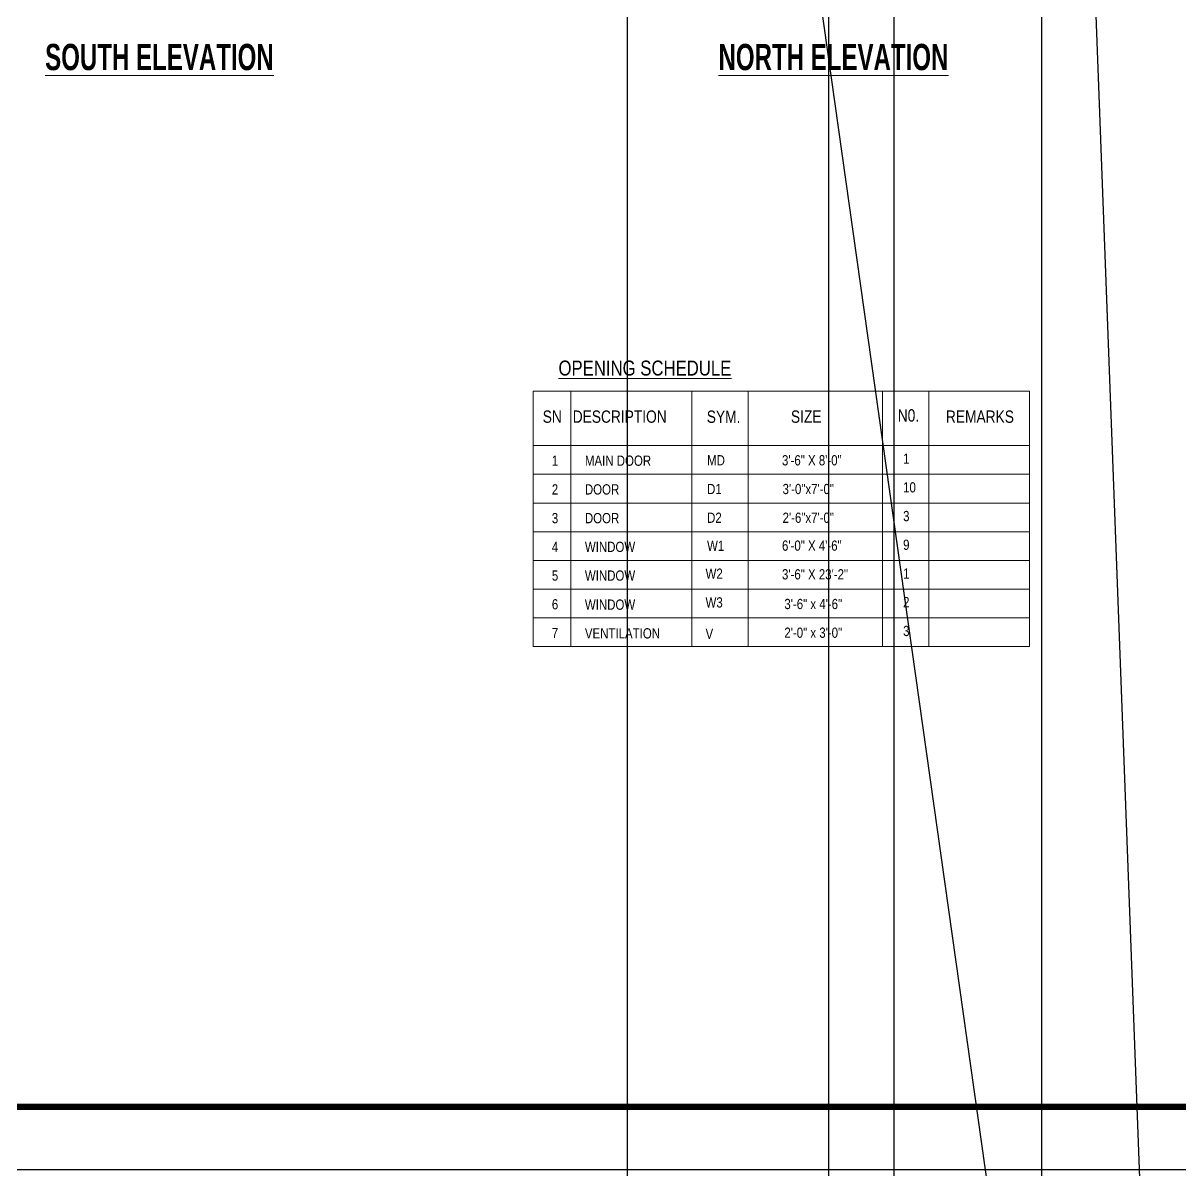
# Model space of a CAD drawing. Header units: inches. Extents: x -5000150 to -4996975, y -3262045 to -3259800.
# Drawn here: x -4999355 to -4998474, y -3262045 to -3261171 of the extents above; entities that cross this region are included whole.
import ezdxf

# ---------------------------------------------------------------- set-up
doc = ezdxf.new("R2010")
doc.units = ezdxf.units.IN
doc.header["$LTSCALE"] = 2
doc.header["$MEASUREMENT"] = 0
doc.layers.get('0').update_dxf_attribs({"linetype": 'CONTINUOUS'})
doc.layers.add('annotate', color=7, linetype='CONTINUOUS', lineweight=9)
doc.layers.add('Text-100.w', color=254, linetype='CONTINUOUS', lineweight=9)
doc.styles.add('Arial', font='arial.ttf', dxfattribs={"width": 0.8, "height": 12})
doc.styles.add('DIM', font='arial.ttf', dxfattribs={"width": 0.8})

msp = doc.modelspace()

# ---------------------------------------------------------------- linework, layer by layer
at = {"ltscale": 0.5}
for p, direction in [((-4998894.94, -3260110.56), (0.1395005, -0.990222)), ((-4998894.94, -3260110.56), (0, 1)), ((-4998741.63, -3260237.3), (0, 1)), ((-4998691.63, -3260237.3), (0, 1)), ((-4998572.7, -3260237.3), (0.0373328, -0.9993029)), ((-4998579.19, -3260063.62), (0, 1))]:
    msp.add_xline(p, direction, dxfattribs=at)
msp.add_lwpolyline([(-5000149.75, -3262044.85), (-5000149.75, -3259799.81), (-4996974.94, -3259799.81), (-4996974.94, -3262044.85)], close=True)
at = {"const_width": 4.8}
msp.add_lwpolyline([(-4997022.94, -3261996.85), (-4997022.94, -3259847.81), (-5000005.75, -3259847.81), (-5000005.75, -3261996.85)], close=True, dxfattribs=at)
at = {"layer": 'annotate'}
for p, q in [((-4998966.78, -3261451.72), (-4998966.78, -3261646.31)), ((-4998966.78, -3261451.72), (-4998588.73, -3261451.72)), ((-4998937.98, -3261451.72), (-4998937.98, -3261646.31)), ((-4998845.91, -3261451.72), (-4998845.91, -3261646.31)), ((-4998803.01, -3261451.72), (-4998803.01, -3261646.31)), ((-4998700.73, -3261451.72), (-4998700.73, -3261646.31)), ((-4998665.36, -3261451.72), (-4998665.36, -3261646.31)), ((-4998588.73, -3261451.72), (-4998588.73, -3261646.31)), ((-4998966.78, -3261493.18), (-4998588.73, -3261493.18)), ((-4998966.78, -3261515.06), (-4998588.73, -3261515.06)), ((-4998966.78, -3261536.94), (-4998588.73, -3261536.94)), ((-4998966.78, -3261558.81), (-4998588.73, -3261558.81)), ((-4998966.78, -3261580.69), (-4998588.73, -3261580.69)), ((-4998966.78, -3261602.56), (-4998588.73, -3261602.56)), ((-4998966.78, -3261624.44), (-4998588.73, -3261624.44)), ((-4998966.78, -3261646.31), (-4998588.73, -3261646.31))]:
    msp.add_line(p, q, dxfattribs=at)

# ---------------------------------------------------------------- texts
at = {"layer": 'annotate', "style": 'DIM'}
for s, insert, char_height, attachment_point in [('{\\fArial|b0|i0|c0|p34;SN}', (-4998959.44, -3261466.44), 9.3751, 1), ('{\\fArial|b0|i0|c0|p34;DESCRIPTION}', (-4998936.58, -3261466.44), 9.3751, 1), ('{\\fArial|b0|i0|c0|p34;SYM.}', (-4998834.48, -3261466.5), 9.3751, 1), ('{\\fArial|b0|i0|c0|p34;SIZE}', (-4998770.39, -3261466.44), 9.3751, 1), ('{\\fArial|b0|i0|c0|p34;N0.}', (-4998689.04, -3261465.51), 9.3751, 1), ('{\\fArial|b0|i0|c0|p34;REMARKS}', (-4998652.33, -3261466.44), 9.3751, 1), ('{\\fArial|b0|i0|c0|p34;1}', (-4998952.49, -3261500.78), 7.8126, 1), ('MAIN DOOR ', (-4998927.31, -3261500.78), 7.813, 1), ('MD', (-4998834.26, -3261500.48), 7.813, 1), ('3\'-6" X 8\'-0"', (-4998777.19, -3261500.48), 7.8126, 1), ('1', (-4998684.94, -3261499.22), 7.81, 1), ('{\\fArial|b0|i0|c0|p34;2}', (-4998952.49, -3261522.66), 7.8126, 1), ('{\\fArial|b0|i0|c0|p34;DOOR }', (-4998927.31, -3261522.66), 7.8126, 1), ('D1', (-4998834.26, -3261522.36), 7.813, 1), ('3\'-0"x7\'-0"', (-4998776.74, -3261522.36), 7.8126, 1), ('{\\fArial|b0|i0|c0|p34;3}', (-4998952.49, -3261544.53), 7.8126, 1), ('{\\fArial|b0|i0|c0|p34;DOOR }', (-4998927.31, -3261544.53), 7.8126, 1), ('D2', (-4998834.26, -3261544.23), 7.813, 1), ('2\'-6"x7\'-0"', (-4998776.74, -3261544.23), 7.8126, 1), ('{\\fArial|b0|i0|c0|p34;4}', (-4998952.49, -3261566.41), 7.8126, 1), ('WINDOW ', (-4998927.31, -3261566.41), 7.813, 1), ('W1', (-4998834.26, -3261573.39), 7.813, 7), ('6\'-0" X 4\'-6"', (-4998777.19, -3261573.39), 7.8126, 7), ('9', (-4998684.94, -3261564.84), 7.81, 1), ('{\\fArial|b0|i0|c0|p34;5}', (-4998952.49, -3261588.28), 7.8126, 1), ('WINDOW ', (-4998927.31, -3261588.28), 7.813, 1), ('W2', (-4998835.41, -3261586.84), 7.813, 1), ('3\'-6" X 23\'-2"', (-4998777.19, -3261595.26), 7.8126, 7), ('1', (-4998684.94, -3261586.72), 7.81, 1), ('{\\fArial|b0|i0|c0|p34;6}', (-4998952.49, -3261610.16), 7.8126, 1), ('{\\fArial|b0|i0|c0|p34;WINDOW}', (-4998927.31, -3261610.42), 7.8126, 1), ('W3', (-4998835.41, -3261608.72), 7.813, 1), ('3\'-6" x 4\'-6"', (-4998775.39, -3261609.93), 7.8126, 1), ('2', (-4998684.94, -3261608.59), 7.81, 1), ('{\\fArial|b0|i0|c0|p34;VENTILATION}', (-4998927.31, -3261632.3), 7.8126, 1), ('V', (-4998835.41, -3261632.63), 7.81, 1), ('2\'-0" x 3\'-0"', (-4998775.39, -3261631.8), 7.8126, 1)]:
    msp.add_mtext(s, dxfattribs=dict(at, insert=insert, char_height=char_height, attachment_point=attachment_point))
at = {"layer": 'annotate', "attachment_point": 1, "style": 'DIM'}
for s, insert, char_height, width in [('10', (-4998684.94, -3261521.09), 7.813, 8.3007), ('3', (-4998684.94, -3261542.97), 7.81, 8.3007), ('{\\fArial|b0|i0|c0|p34;7}', (-4998952.49, -3261632.03), 7.8126, 0.8572), ('3', (-4998684.94, -3261630.47), 7.81, 0.3359)]:
    msp.add_mtext(s, dxfattribs=dict(at, insert=insert, char_height=char_height, width=width))
at = {"layer": 'Text-100.w', "attachment_point": 2, "style": 'Arial'}
for s, insert, char_height, width in [('\\A1;{\\fArial Narrow|b1|i0|c0|p34;\\L SOUTH ELEVATION}', (-4999253.92, -3261187.22), 20, 569.1024), ('\\A1;{\\fArial Narrow|b1|i0|c0|p34;\\L NORTH ELEVATION}', (-4998740.56, -3261187.22), 20, 569.1024), ('{\\LOPENING SCHEDULE}', (-4998881.6, -3261428.43), 11.4, 536.3536)]:
    msp.add_mtext(s, dxfattribs=dict(at, insert=insert, char_height=char_height, width=width))

doc.saveas('drawing.dxf')
